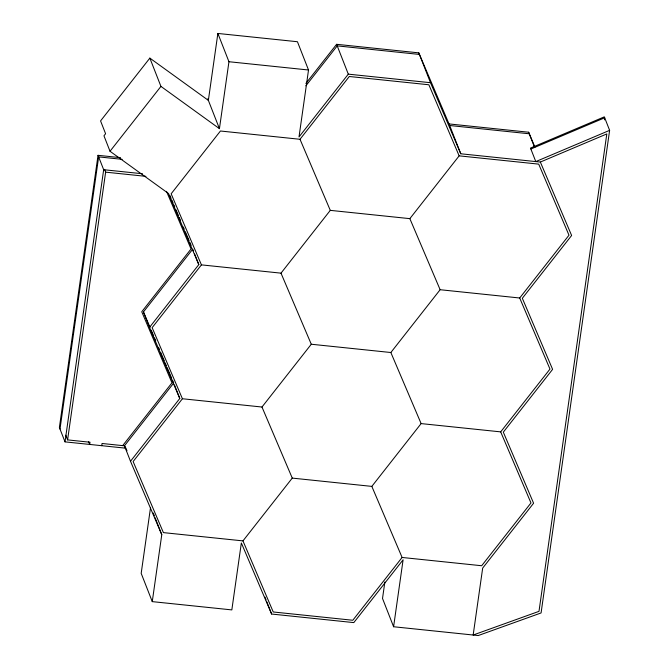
<?xml version="1.0" encoding="UTF-8"?>
<svg xmlns="http://www.w3.org/2000/svg" width="669" height="669" viewBox="0 0 669 669"><rect width="100%" height="100%" fill="white"/><g stroke="black" fill="none" stroke-linecap="round" stroke-linejoin="round"><path stroke-width="1" d="M120.562 157.667L98.034 155.317L59.382 427.474L65.018 441.866L125.438 448.155L124.359 445.412M59.993 429.046L98.652 156.889L122.201 159.339M65.018 441.866L103.67 169.709L98.034 155.317M88.626 441.741L89.688 444.433L89.997 442.226L67.602 439.893L105.635 172.15L104.531 169.341M101.73 445.688L102.048 443.48L124.442 445.813L173.731 383.019L172.502 380.134M150.55 507.445L141.184 573.35L152.264 601.623L231.834 609.902L241.342 542.969L271.622 614.042L353.809 622.605L403.106 559.802L393.598 626.744L478.226 635.55L541.079 612.946L609.618 130.355L604.324 116.849L530.5 148.075L535.794 161.589L609.618 130.355M540.343 162.057L571.619 235.48L522.33 298.274L552.602 369.355L503.314 432.149L533.594 503.222L482.675 568.09L473.167 635.023L538.997 611.349L606.808 133.942L540.343 162.057L460.774 153.778L430.501 82.705L348.306 74.15L299.01 136.944L308.518 70.002L297.437 41.729L217.868 33.45L208.36 100.383L149.856 58.119L100.567 120.913L105.593 133.733L103.963 135.799L110.017 151.261L168.529 193.525L198.802 264.598L149.513 327.392L179.785 398.473L130.497 461.267L161.773 534.69L152.264 601.623M149.856 58.119L160.936 86.393L219.44 128.657L228.949 61.724L217.868 33.45M384.859 581.988L382.517 598.471L393.598 626.744M604.4 119.86L604.692 117.786L530.868 149.02M110.017 151.261L160.936 86.393M305.884 83.449L336.607 44.305L418.802 52.859L449.693 125.504L529.263 133.783M305.858 85.833L337.226 45.877L419.421 54.432M149.513 327.392L143.45 311.938L192.747 249.144L193.5 251.076M201.428 264.874L152.139 327.668L182.411 398.749L261.98 407.028L311.277 344.234L390.847 352.513L440.135 289.719L519.704 297.998L568.993 235.204L538.721 164.131L459.151 155.852L409.854 218.646L330.285 210.359L280.997 273.153L201.428 264.874L171.147 193.801L220.444 131.007L300.013 139.286L349.302 76.492L428.871 84.771L459.151 155.852M122.678 445.629L171.966 382.835L141.753 311.762L191.041 248.968L166.489 191.334M182.411 398.749L133.123 461.543L163.403 532.616L242.964 540.895L292.261 478.101L371.83 486.388L421.119 423.594L500.688 431.873L549.977 369.079L519.704 297.998M500.688 431.873L530.969 502.946L481.672 565.74L402.102 557.461L352.814 620.255L273.245 611.976L242.964 540.895M228.949 61.724L308.518 70.002M534.949 147.138L528.644 132.219L449.075 123.932L460.774 153.778M103.67 169.709L142.497 173.748M105.635 172.15L145.934 176.348M409.854 218.646L440.135 289.719M300.013 139.286L330.285 210.359M390.847 352.513L421.119 423.594M280.997 273.153L311.277 344.234M371.83 486.388L402.102 557.461M261.98 407.028L292.261 478.101M169.834 195.356L171.063 198.241M171.883 200.156L173.104 203.042M173.923 204.965L174.743 206.88M175.972 209.765L178.422 215.527M179.242 217.45L180.471 220.327M183.331 227.05L184.151 228.974M185.38 231.859L189.059 240.497M189.879 242.421L191.108 245.306M143.45 311.938L149.998 327.308M151.227 330.185L153.686 335.955M154.497 337.87L155.726 340.755M158.595 347.479L159.414 349.402M160.635 352.279L164.323 360.926M165.143 362.849L166.364 365.726M167.183 367.649L171.682 378.211M125.739 447.82L126.959 450.705M125.438 448.155L124.442 445.813L130.497 461.267M528.644 132.219L534.431 146.979M418.802 52.859L430.501 82.705M336.607 44.305L348.306 74.15M207.75 98.811L219.44 128.657M194.637 253.977L198.802 264.598M264.974 597.082L266.078 599.909M266.814 601.791L271.622 614.042M174.492 384.951L179.785 398.473M153.276 513.014L154.388 515.841M155.124 517.722L161.773 534.69M65.763 435.201L67.602 439.893"/></g></svg>
